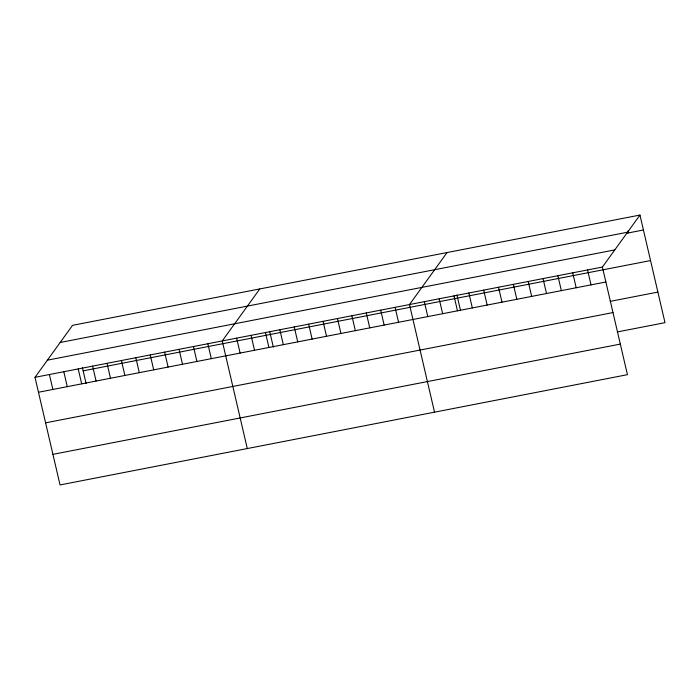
<?xml version="1.0" encoding="UTF-8"?>
<svg xmlns="http://www.w3.org/2000/svg" width="700" height="700" viewBox="0 0 700 700"><rect width="100%" height="100%" fill="white"/><g stroke="black" fill="none" stroke-linecap="round" stroke-linejoin="round"><path stroke-width="1.05" d="M639.957 215.058L602.394 267.059L627.436 374.675L60.043 484.942L35 377.326L72.564 325.325L639.957 215.058L665 322.674L617.304 331.94M259.805 288.942L222.241 340.935L247.284 448.551M447.046 252.551L409.483 304.553L434.525 412.169M60.165 342.484L627.559 232.216M626.474 233.284L643.431 229.985M47.399 360.168L614.793 249.9M35 377.326L602.394 267.059M83.151 370.842L650.545 260.575M38.474 392.254L605.867 281.986M610.181 301.359L657.886 292.084M45.587 422.844L612.99 312.567M52.929 454.352L620.322 344.085M628.128 230.877L628.591 232.873M587.554 269.938L591.028 284.865M572.714 272.825L576.188 287.752M557.874 275.713L561.347 290.64M543.034 278.591L546.508 293.519M528.194 281.479L531.668 296.406M513.354 284.358L516.827 299.285M498.523 287.245L501.996 302.172M483.683 290.132L487.156 305.06M468.843 293.011L472.316 307.939M456.925 295.006L460.565 310.669M454.002 295.899L457.476 310.826M439.162 298.777L442.636 313.705M424.322 301.665L427.796 316.592M395.08 307.344L398.554 322.271M380.678 310.144L384.151 325.071M366.275 312.944L369.749 327.871M351.873 315.744L355.346 330.671M337.461 318.544L340.935 333.471M323.059 321.344L326.533 336.271M308.656 324.144L312.13 339.071M294.254 326.944L297.727 341.871M279.851 329.744L283.325 344.671M269.684 331.398L273.324 347.06M265.449 332.544L268.922 347.471M251.046 335.344L254.52 350.262M236.644 338.135L240.118 353.062M207.839 343.735L211.312 358.662M193.436 346.535L196.91 361.463M179.034 349.335L182.508 364.262M164.631 352.135L168.105 367.062M150.229 354.935L153.702 369.863M135.817 357.735L139.291 372.662M121.415 360.535L124.889 375.463M107.013 363.335L110.486 378.262M92.61 366.126L96.084 381.054M82.442 367.78L86.082 383.451M78.207 368.926L81.681 383.854M63.805 371.726L67.279 386.654M49.403 374.526L52.876 389.454"/></g></svg>
